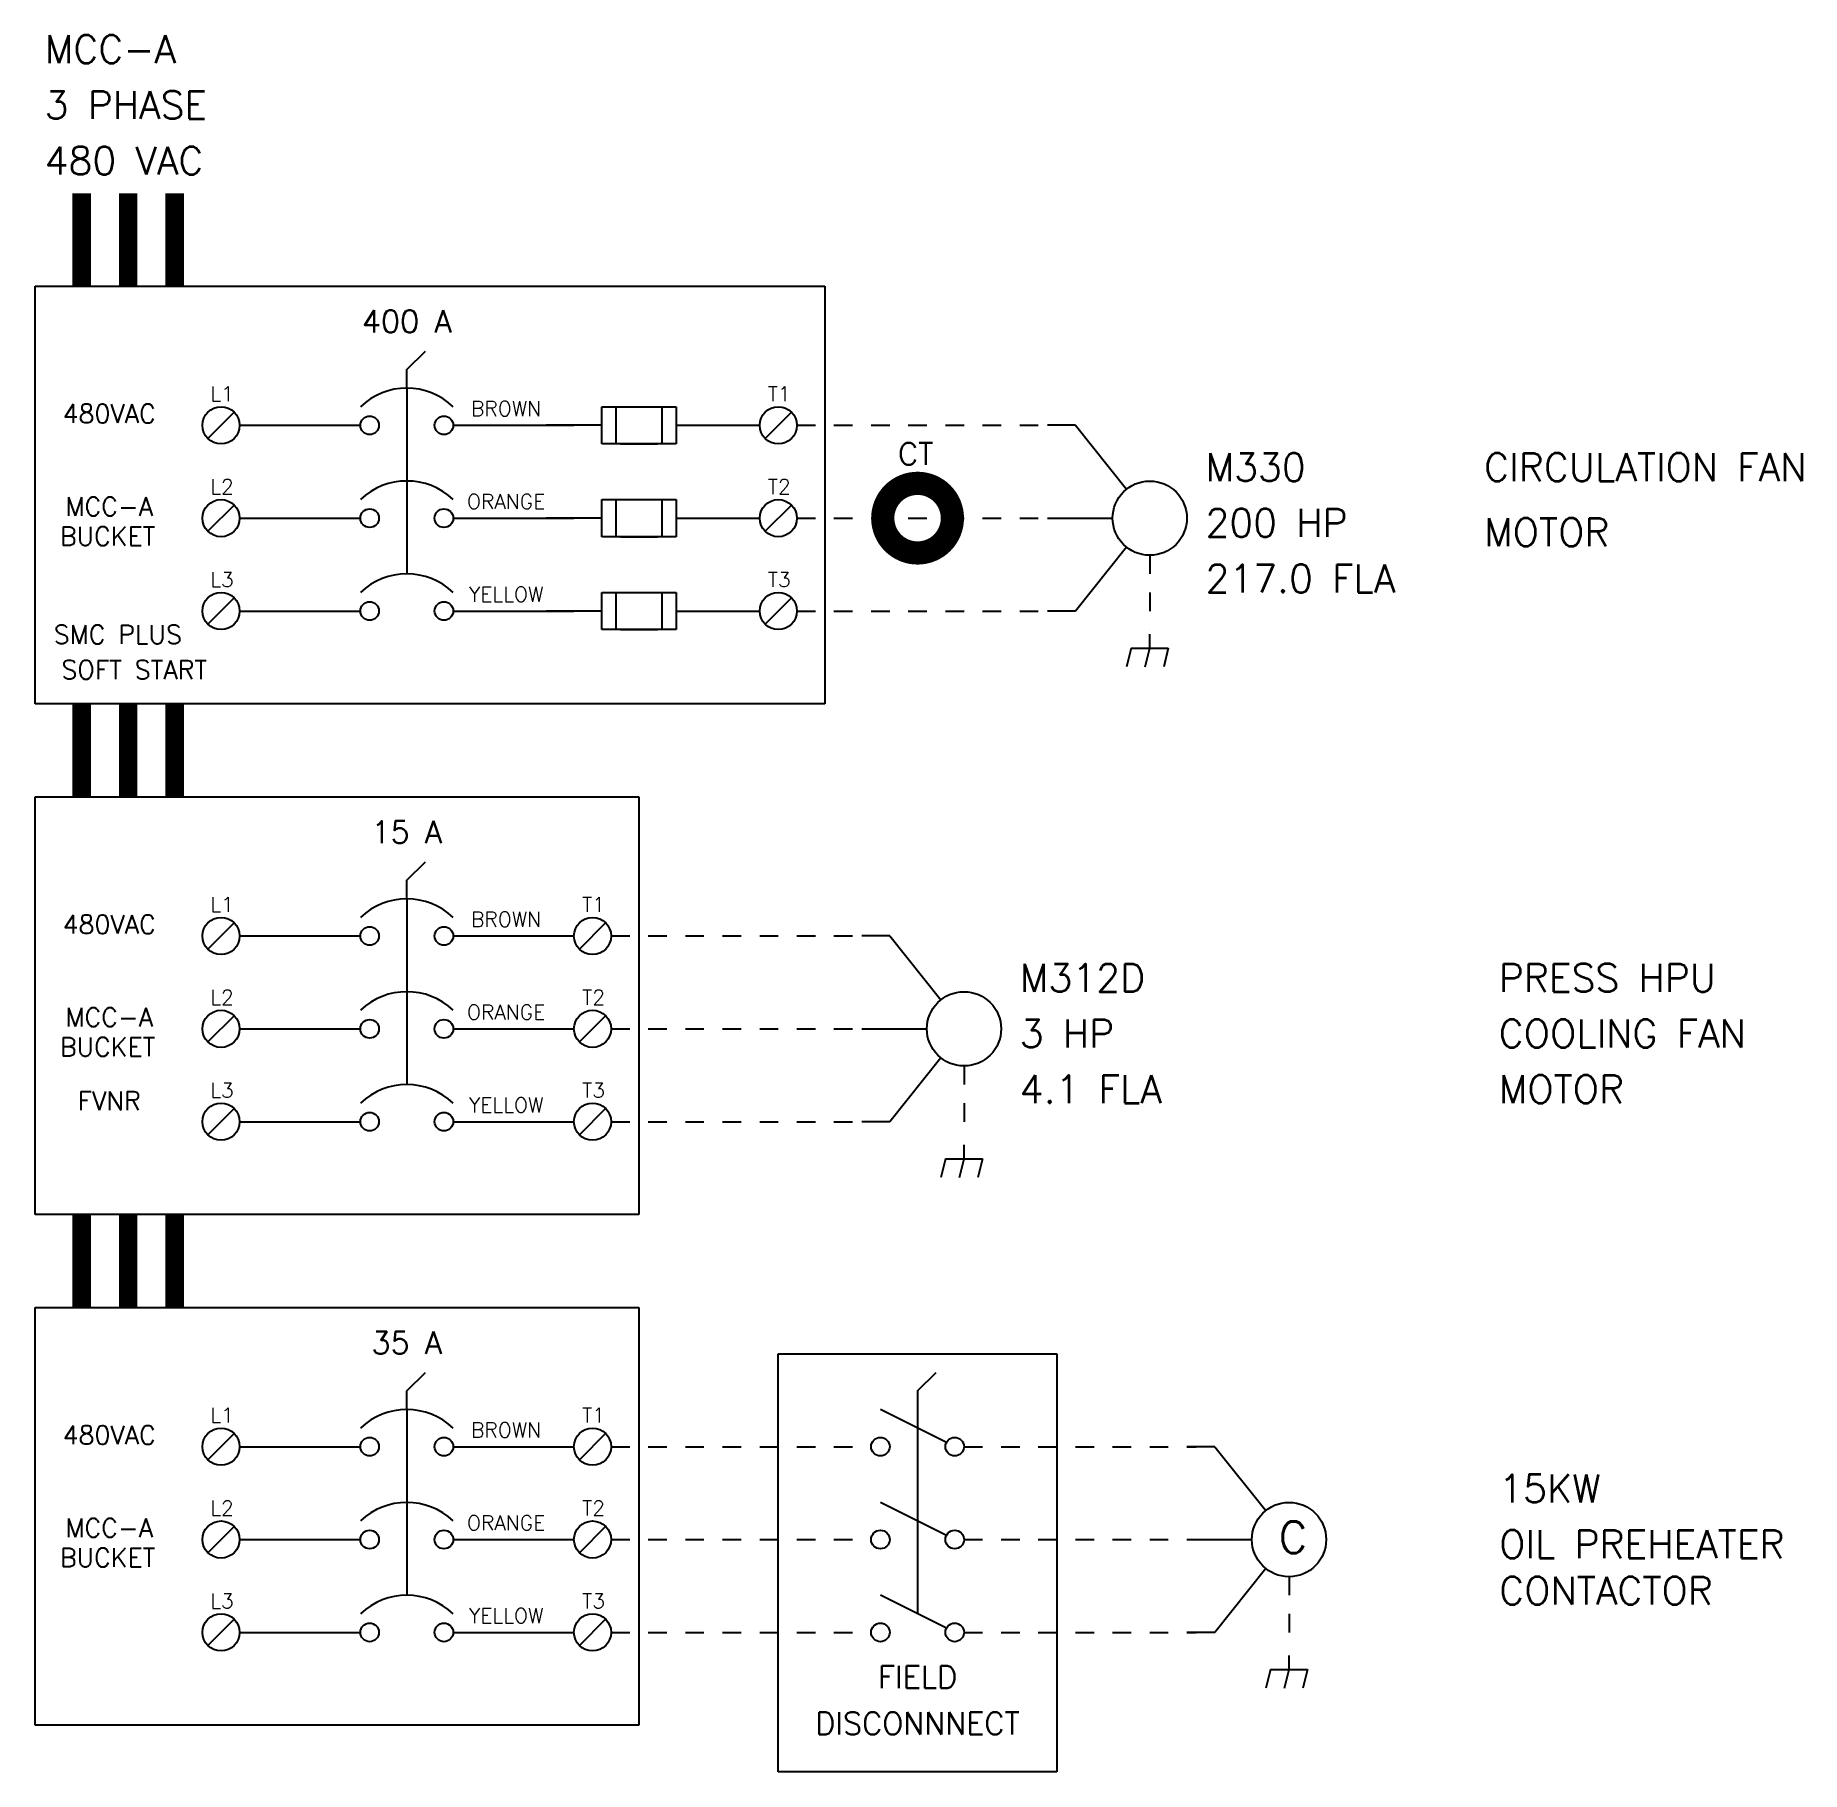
# Model space of a CAD drawing. Extents: x 0 to 9.51, y -8 to 1.35.
import ezdxf
from ezdxf.enums import TextEntityAlignment as Align

# ---------------------------------------------------------------- set-up
doc = ezdxf.new("R2010")
doc.units = 0
doc.header["$MEASUREMENT"] = 0
doc.linetypes.add('FIELD', pattern=[0.4, 0.05, -0.05, 0.05, -0.05, 0.05, -0.05, 0.05, -0.05])
doc.layers.get('0').update_dxf_attribs({"color": 2, "linetype": 'CONTINUOUS'})
for name, color, linetype in [('1', 5, 'CONTINUOUS'), ('FIELD', 1, 'FIELD'), ('TEXT', 7, 'CONTINUOUS'), ('WIRE', 4, 'CONTINUOUS')]:
    doc.layers.add(name, color=color, linetype=linetype)
doc.styles.get("Standard").update_dxf_attribs({"font": 'simplex.shx'})

# ---------------------------------------------------------------- blocks, each defined once
blk = doc.blocks.new('CT')
at = {"layer": 'WIRE', "const_width": 0.125}
blk.add_lwpolyline([(-0.1875, 0, 1), (0.1875, 0, 1)], format="xyb", close=True, dxfattribs=at)
at = {"layer": 'TEXT'}
blk.add_text('CT', height=0.12, dxfattribs=at).set_placement((-0.0097, 0.2864), align=Align.CENTER)

msp = doc.modelspace()

# ---------------------------------------------------------------- linework, layer by layer
for p, q in [((1.5, -0.75), (1.75, -0.75)), ((2.25, -0.75), (2.5, -0.75)), ((5.6, -0.75), (5.45, -0.75)), ((5.6, -0.75), (5.8751, -1.0938)), ((1.5, -1.25), (1.75, -1.25)), ((2.25, -1.25), (2.5, -1.25)), ((5.45, -1.25), (5.8, -1.25)), ((5.8751, -1.4062), (5.6, -1.75)), ((1.5, -1.75), (1.75, -1.75)), ((2.25, -1.75), (2.5, -1.75)), ((5.6, -1.75), (5.45, -1.75)), ((1.5, -3.5), (1.75, -3.5)), ((2.25, -3.5), (2.5, -3.5)), ((4.6, -3.5), (4.45, -3.5)), ((4.6, -3.5), (4.8751, -3.8438)), ((1.5, -4), (1.75, -4)), ((2.25, -4), (2.5, -4)), ((4.45, -4), (4.8, -4)), ((4.8751, -4.1562), (4.6, -4.5)), ((1.5, -4.5), (1.75, -4.5)), ((2.25, -4.5), (2.5, -4.5)), ((4.6, -4.5), (4.45, -4.5)), ((1.5, -6.25), (1.75, -6.25)), ((2.25, -6.25), (2.5, -6.25)), ((6.35, -6.25), (6.2, -6.25)), ((6.35, -6.25), (6.6251, -6.5938)), ((1.5, -6.75), (1.75, -6.75)), ((2.25, -6.75), (2.5, -6.75)), ((6.2, -6.75), (6.55, -6.75)), ((6.6251, -6.9062), (6.35, -7.25)), ((1.5, -7.25), (1.75, -7.25)), ((2.25, -7.25), (2.5, -7.25)), ((6.35, -7.25), (6.2, -7.25))]:
    msp.add_line(p, q)
at = {"color": 2}
for p, q in [((3.05, -0.75), (2.75, -0.75)), ((3.45, -0.75), (3.75, -0.75)), ((3.05, -1.25), (2.75, -1.25)), ((3.45, -1.25), (3.75, -1.25)), ((3.05, -1.75), (2.75, -1.75)), ((3.45, -1.75), (3.75, -1.75))]:
    msp.add_line(p, q, dxfattribs=at)
at = {"color": 3}
for p, q in [((6, -1.95), (6, -1.875)), ((5, -4.7), (5, -4.625)), ((6.75, -7.45), (6.75, -7.375))]:
    msp.add_line(p, q, dxfattribs=at)
at = {"layer": '1', "color": 2}
for p, q in [((0, 0), (4.25, 0)), ((0, -2.25), (0, 0)), ((4.25, 0), (4.25, -2.25)), ((4.25, -2.25), (0, -2.25)), ((0, -5), (0, -2.75)), ((0, -2.75), (3.25, -2.75)), ((3.25, -2.75), (3.25, -5)), ((3.25, -5), (0, -5)), ((0, -7.75), (0, -5.5)), ((0, -5.5), (3.25, -5.5)), ((3.25, -5.5), (3.25, -7.75)), ((3.25, -7.75), (0, -7.75))]:
    msp.add_line(p, q, dxfattribs=at)
at = {"layer": '1'}
for p, q in [((2, -0.45), (2.1, -0.35)), ((2, -0.55), (2, -0.45)), ((2, -0.55), (2, -1.55)), ((1.1, -0.75), (1.75, -0.75)), ((2.25, -0.75), (2.9, -0.75)), ((3.75, -0.75), (3.9, -0.75)), ((2, -1.05), (2, -1.15)), ((1.1, -1.25), (1.75, -1.25)), ((2.25, -1.25), (2.9, -1.25)), ((3.75, -1.25), (3.9, -1.25)), ((1.1, -1.75), (1.75, -1.75)), ((2.25, -1.75), (2.9, -1.75)), ((3.75, -1.75), (3.9, -1.75)), ((2, -3.2), (2.1, -3.1)), ((2, -3.3), (2, -3.2)), ((2, -3.3), (2, -4.3)), ((1.1, -3.5), (1.75, -3.5)), ((2.25, -3.5), (2.9, -3.5)), ((2, -3.8), (2, -3.9)), ((1.1, -4), (1.75, -4)), ((2.25, -4), (2.9, -4)), ((1.1, -4.5), (1.75, -4.5)), ((2.25, -4.5), (2.9, -4.5)), ((2, -5.95), (2.1, -5.85)), ((4.75, -5.95), (4.85, -5.85)), ((2, -6.05), (2, -5.95)), ((4.75, -5.95), (4.75, -7.15)), ((2, -6.05), (2, -7.05)), ((4.9053, -6.2276), (4.55, -6.05)), ((1.1, -6.25), (1.75, -6.25)), ((2.25, -6.25), (2.9, -6.25)), ((2, -6.55), (2, -6.65)), ((4.9053, -6.7276), (4.55, -6.55)), ((1.1, -6.75), (1.75, -6.75)), ((2.25, -6.75), (2.9, -6.75)), ((4.9053, -7.2276), (4.55, -7.05)), ((1.1, -7.25), (1.75, -7.25)), ((2.25, -7.25), (2.9, -7.25))]:
    msp.add_line(p, q, dxfattribs=at)
at = {"layer": '1', "color": 5}
for p, q in [((3.05, -0.65), (3.45, -0.65)), ((3.05, -0.85), (3.05, -0.65)), ((3.125, -0.65), (3.125, -0.85)), ((3.375, -0.85), (3.375, -0.65)), ((3.45, -0.65), (3.45, -0.85)), ((1.0707, -0.6793), (0.9293, -0.8207)), ((4.0707, -0.6793), (3.9293, -0.8207)), ((3.45, -0.85), (3.05, -0.85)), ((3.15, -0.85), (3.35, -0.85)), ((1.0707, -1.1793), (0.9293, -1.3207)), ((3.05, -1.35), (3.05, -1.15)), ((3.05, -1.15), (3.45, -1.15)), ((3.125, -1.15), (3.125, -1.35)), ((3.375, -1.35), (3.375, -1.15)), ((3.45, -1.15), (3.45, -1.35)), ((4.0707, -1.1793), (3.9293, -1.3207)), ((3.45, -1.35), (3.05, -1.35)), ((3.15, -1.35), (3.35, -1.35)), ((1.0707, -1.6793), (0.9293, -1.8207)), ((3.05, -1.85), (3.05, -1.65)), ((3.05, -1.65), (3.45, -1.65)), ((3.125, -1.65), (3.125, -1.85)), ((3.375, -1.85), (3.375, -1.65)), ((3.45, -1.65), (3.45, -1.85)), ((4.0707, -1.6793), (3.9293, -1.8207)), ((3.45, -1.85), (3.05, -1.85)), ((3.15, -1.85), (3.35, -1.85)), ((1.0707, -3.4293), (0.9293, -3.5707)), ((3.0707, -3.4293), (2.9293, -3.5707)), ((1.0707, -3.9293), (0.9293, -4.0707)), ((3.0707, -3.9293), (2.9293, -4.0707)), ((1.0707, -4.4293), (0.9293, -4.5707)), ((3.0707, -4.4293), (2.9293, -4.5707)), ((1.0707, -6.1793), (0.9293, -6.3207)), ((3.0707, -6.1793), (2.9293, -6.3207)), ((1.0707, -6.6793), (0.9293, -6.8207)), ((3.0707, -6.6793), (2.9293, -6.8207)), ((1.0707, -7.1793), (0.9293, -7.3207)), ((3.0707, -7.1793), (2.9293, -7.3207))]:
    msp.add_line(p, q, dxfattribs=at)
at = {"layer": '1', "color": 3}
for p, q in [((5.9, -1.95), (5.875, -2.05)), ((5.9, -1.95), (6.1, -1.95)), ((5.975, -2.05), (6, -1.95)), ((6.1, -1.95), (6.075, -2.05)), ((4.9, -4.7), (4.875, -4.8)), ((4.9, -4.7), (5.1, -4.7)), ((4.975, -4.8), (5, -4.7)), ((5.1, -4.7), (5.075, -4.8)), ((6.65, -7.45), (6.625, -7.55)), ((6.65, -7.45), (6.85, -7.45)), ((6.725, -7.55), (6.75, -7.45)), ((6.85, -7.45), (6.825, -7.55))]:
    msp.add_line(p, q, dxfattribs=at)
at = {"layer": '1', "const_width": 0.1}
for points in [[(0.25, 0.5), (0.25, 0)], [(0.5, 0.5), (0.5, 0)], [(0.75, 0.5), (0.75, 0)], [(0.25, -2.25), (0.25, -2.75)], [(0.5, -2.25), (0.5, -2.75)], [(0.75, -2.25), (0.75, -2.75)], [(0.25, -5), (0.25, -5.5)], [(0.5, -5), (0.5, -5.5)], [(0.75, -5), (0.75, -5.5)]]:
    msp.add_lwpolyline(points, dxfattribs=at)
at = {"layer": '1', "color": 5}
for centre in [(1, -0.75), (4, -0.75), (1, -1.25), (4, -1.25), (1, -1.75), (4, -1.75), (1, -3.5), (3, -3.5), (1, -4), (3, -4), (1, -4.5), (3, -4.5), (1, -6.25), (3, -6.25), (1, -6.75), (3, -6.75), (1, -7.25), (3, -7.25)]:
    msp.add_circle(centre, 0.1, dxfattribs=at)
at = {"layer": '1'}
for centre, radius in [((1.8, -0.75), 0.05), ((2.2, -0.75), 0.05), ((6, -1.25), 0.2), ((1.8, -1.25), 0.05), ((2.2, -1.25), 0.05), ((1.8, -1.75), 0.05), ((2.2, -1.75), 0.05), ((1.8, -3.5), 0.05), ((2.2, -3.5), 0.05), ((5, -4), 0.2), ((1.8, -4), 0.05), ((2.2, -4), 0.05), ((1.8, -4.5), 0.05), ((2.2, -4.5), 0.05), ((1.8, -6.25), 0.05), ((2.2, -6.25), 0.05), ((4.55, -6.25), 0.05), ((4.95, -6.25), 0.05), ((6.75, -6.75), 0.2), ((1.8, -6.75), 0.05), ((2.2, -6.75), 0.05), ((4.55, -6.75), 0.05), ((4.95, -6.75), 0.05), ((1.8, -7.25), 0.05), ((2.2, -7.25), 0.05), ((4.55, -7.25), 0.05), ((4.95, -7.25), 0.05)]:
    msp.add_circle(centre, radius, dxfattribs=at)
for centre in [(2, -0.9125), (2, -1.4125), (2, -1.9125), (2, -3.6625), (2, -4.1625), (2, -4.6625), (2, -6.4125), (2, -6.9125), (2, -7.4125)]:
    msp.add_arc(centre, 0.3625, 46.39718, 133.60282, dxfattribs=at)
at = {"layer": 'FIELD', "linetype": 'FIELD'}
for p, q in [((4.1, -0.75), (5.5, -0.75)), ((4.1, -1.25), (5.5, -1.25)), ((4.1, -1.75), (5.5, -1.75)), ((3.1, -3.5), (4.5, -3.5)), ((3.1, -4), (4.5, -4)), ((3.1, -4.5), (4.5, -4.5)), ((3.1, -6.25), (4.5, -6.25)), ((3.1, -6.75), (4.5, -6.75)), ((3.1, -7.25), (4.5, -7.25))]:
    msp.add_line(p, q, dxfattribs=at)
at = {"layer": 'FIELD'}
for p, q in [((6, -1.45), (6, -1.85)), ((5, -4.2), (5, -4.6)), ((5, -6.25), (6.25, -6.25)), ((5, -6.75), (6.25, -6.75)), ((6.75, -6.95), (6.75, -7.35)), ((5, -7.25), (6.25, -7.25))]:
    msp.add_line(p, q, dxfattribs=at)
at = {"layer": 'WIRE'}
for p, q in [((4, -8), (4, -5.75)), ((4, -5.75), (5.5, -5.75)), ((5.5, -5.75), (5.5, -8)), ((5.5, -8), (4, -8))]:
    msp.add_line(p, q, dxfattribs=at)

# ---------------------------------------------------------------- block references
at = {"layer": '1'}
msp.add_blockref('CT', (4.75, -1.25), dxfattribs=at)

# ---------------------------------------------------------------- texts
at = {"layer": 'TEXT'}
for s, height, p in [('MCC-A', 0.15, (0.05, 1.2)), ('3 PHASE', 0.15, (0.05, 0.9)), ('480 VAC', 0.15, (0.05, 0.6)), ('M330', 0.15, (6.3, -1.05)), ('CIRCULATION FAN', 0.15, (7.8, -1.05)), ('200 HP', 0.15, (6.3, -1.35)), ('MOTOR', 0.15, (7.8, -1.4)), ('217.0 FLA', 0.15, (6.3, -1.65)), ('M312D', 0.15, (5.3, -3.8)), ('PRESS HPU', 0.15, (7.8786, -3.8)), ('3 HP', 0.15, (5.3, -4.1)), ('COOLING FAN', 0.15, (7.8786, -4.1)), ('4.1 FLA', 0.15, (5.3, -4.4)), ('MOTOR', 0.15, (7.8786, -4.4)), ('15KW', 0.15, (7.8813, -6.55)), ('C', 0.17, (6.6945, -6.8227)), ('OIL PREHEATER', 0.15, (7.8813, -6.85)), ('CONTACTOR', 0.15, (7.8813, -7.1))]:
    msp.add_text(s, height=height, dxfattribs=at).set_placement(p)
for s, height, p in [('400 A', 0.12, (2, -0.25)), ('L1', 0.08, (1.0052, -0.6205)), ('T1', 0.08, (4.0052, -0.6205)), ('480VAC', 0.1, (0.3979, -0.737)), ('L2', 0.08, (1.0052, -1.1205)), ('T2', 0.08, (4.0052, -1.1205)), ('MCC-A', 0.1, (0.3979, -1.237)), ('BUCKET', 0.1, (0.3891, -1.3972)), ('L3', 0.08, (1.0052, -1.6205)), ('T3', 0.08, (4.0052, -1.6205)), ('SMC PLUS', 0.1, (0.444, -1.926)), ('SOFT START', 0.1, (0.5325, -2.1162)), ('15 A', 0.12, (2, -3)), ('L1', 0.08, (1.0052, -3.3705)), ('T1', 0.08, (3.0052, -3.3705)), ('480VAC', 0.1, (0.3979, -3.487)), ('L2', 0.08, (1.0052, -3.8705)), ('T2', 0.08, (3.0052, -3.8705)), ('MCC-A', 0.1, (0.3979, -3.987)), ('BUCKET', 0.1, (0.3891, -4.1472)), ('FVNR', 0.1, (0.3979, -4.437)), ('L3', 0.08, (1.0052, -4.3705)), ('T3', 0.08, (3.0052, -4.3705)), ('35 A', 0.12, (2, -5.75)), ('L1', 0.08, (1.0052, -6.1205)), ('T1', 0.08, (3.0052, -6.1205)), ('480VAC', 0.1, (0.3979, -6.237)), ('L2', 0.08, (1.0052, -6.6205)), ('T2', 0.08, (3.0052, -6.6205)), ('MCC-A', 0.1, (0.3979, -6.737)), ('BUCKET', 0.1, (0.3891, -6.8972)), ('L3', 0.08, (1.0052, -7.1205)), ('T3', 0.08, (3.0052, -7.1205)), ('FIELD', 0.12, (4.75, -7.55)), ('DISCONNNECT', 0.12, (4.75, -7.8))]:
    msp.add_text(s, height=height, dxfattribs=at).set_placement(p, align=Align.CENTER)
at = {"layer": 'WIRE'}
for s, p in [('BROWN', (2.5345, -0.7)), ('ORANGE', (2.5345, -1.2)), ('YELLOW', (2.5345, -1.7)), ('BROWN', (2.5345, -3.45)), ('ORANGE', (2.5345, -3.95)), ('YELLOW', (2.5345, -4.45)), ('BROWN', (2.5345, -6.2)), ('ORANGE', (2.5345, -6.7)), ('YELLOW', (2.5345, -7.2))]:
    msp.add_text(s, height=0.08, dxfattribs=at).set_placement(p, align=Align.CENTER)

doc.saveas('drawing.dxf')
